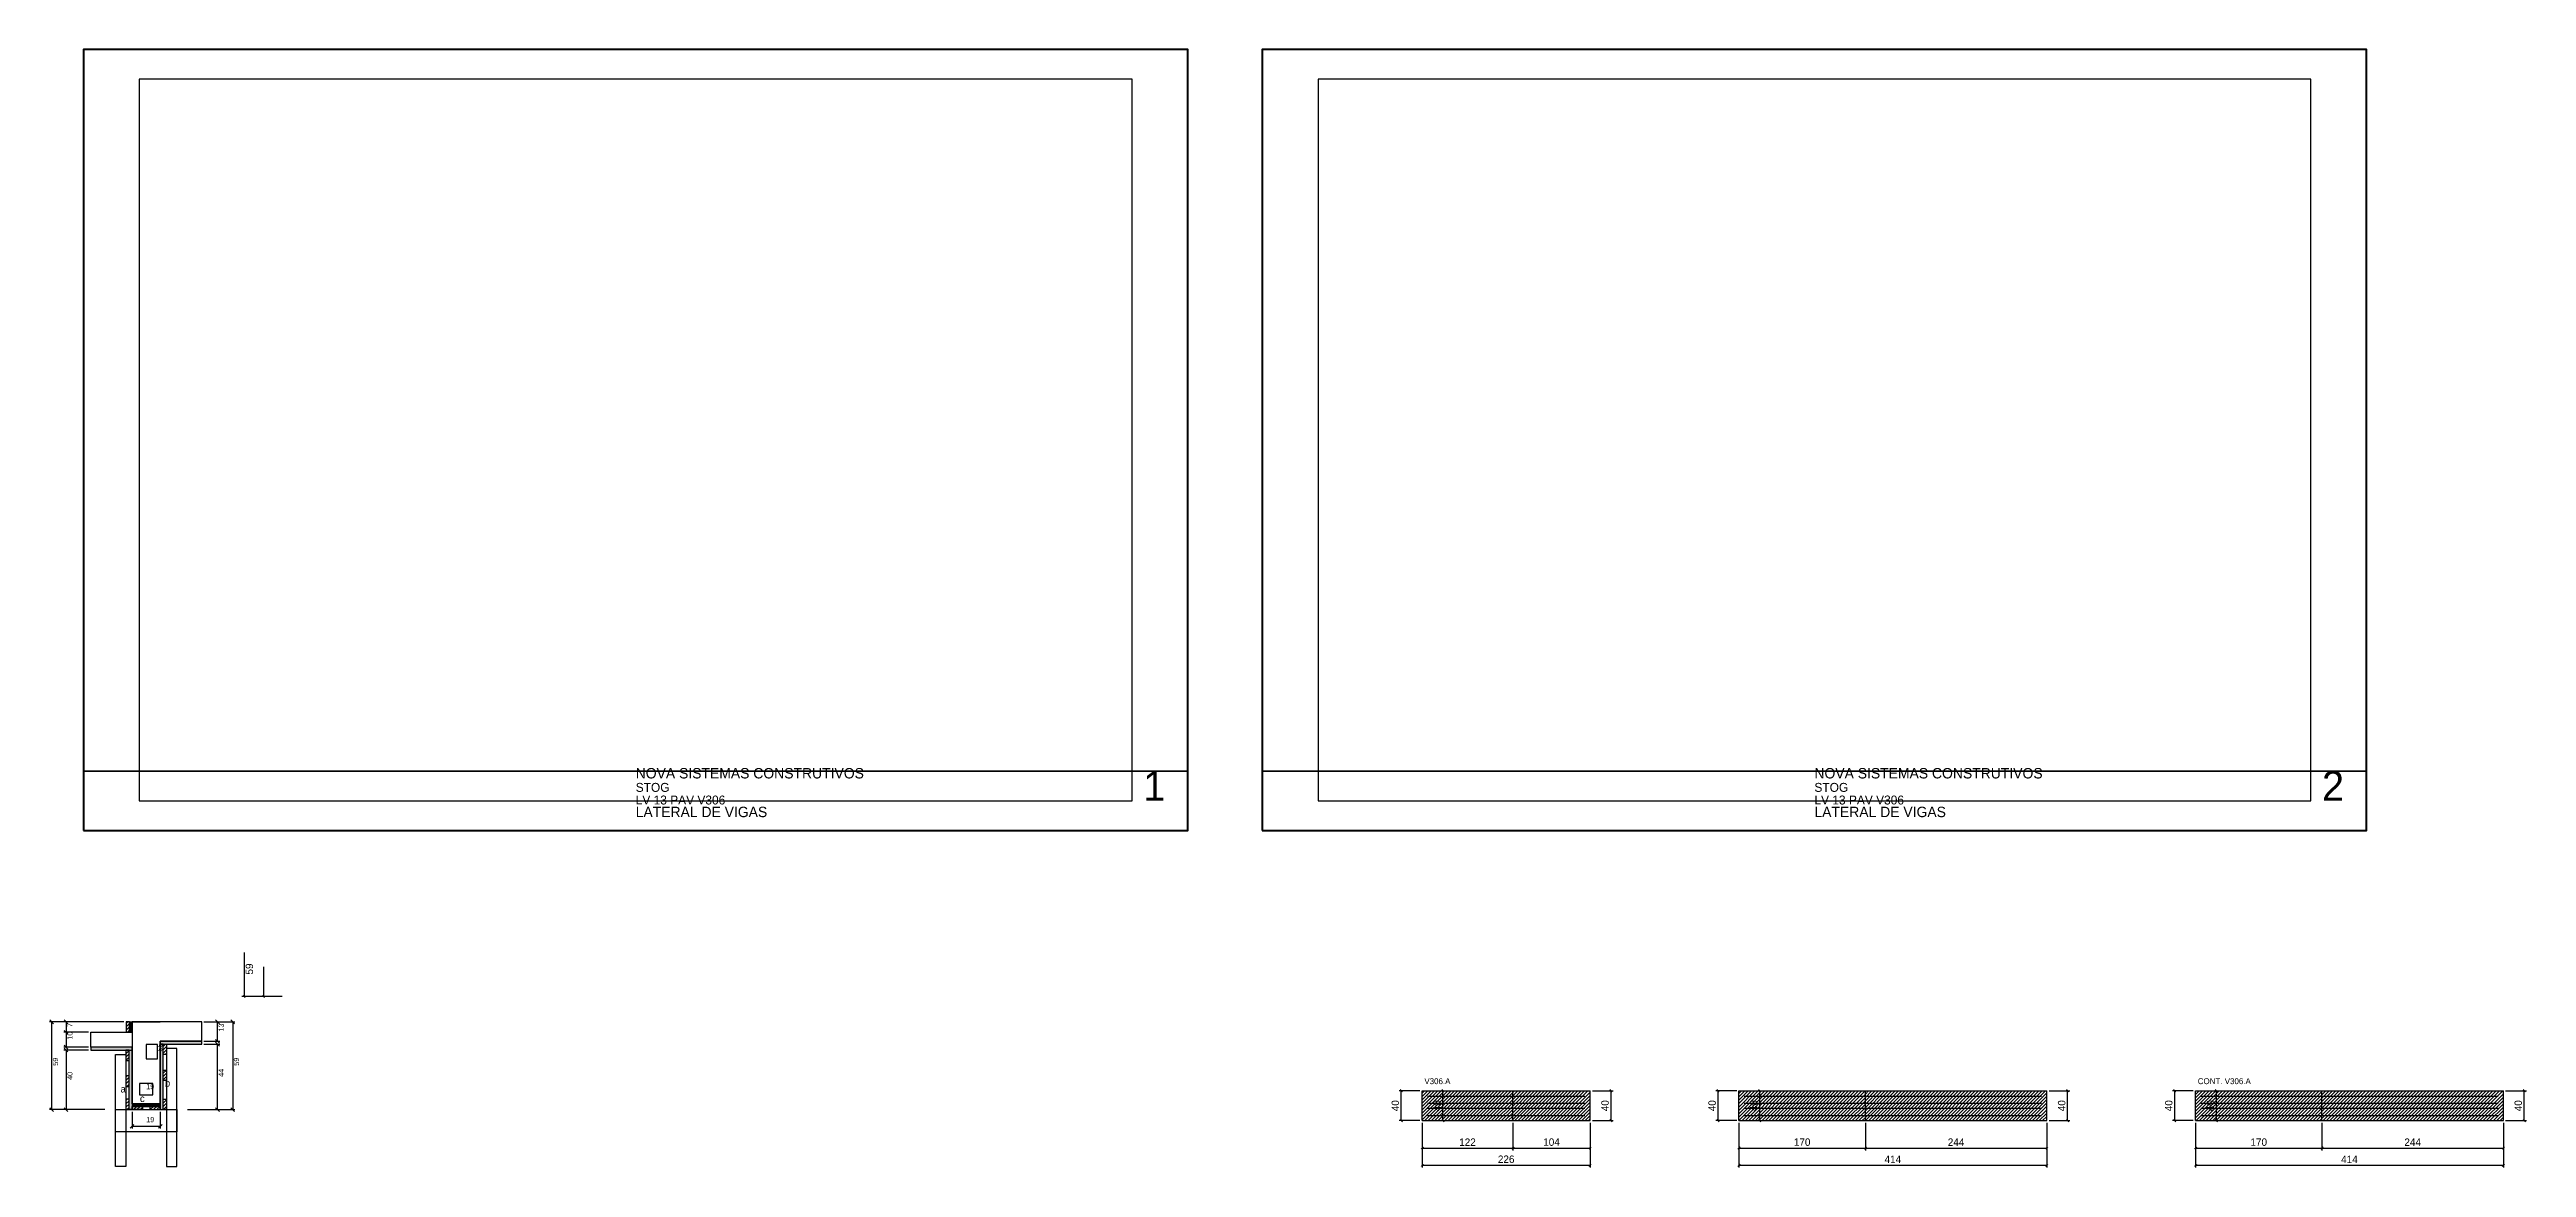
# Model space of a CAD drawing. Extents: x -9000 to 6804, y -257 to 1250.
# Drawn here: x -46 to 3285, y -253 to 1250 of the extents above; entities that cross this region are included whole.
import ezdxf

# ---------------------------------------------------------------- set-up
doc = ezdxf.new("R2010")
doc.units = 0
for name, color, linetype in [('CARIMBO', 255, 'Continuous'), ('CONCRETO', 251, 'Continuous'), ('COTA', 241, 'Continuous'), ('Cota Seção (2x)', 241, 'Continuous'), ('detalhes', 7, 'Continuous'), ('Folhas', 255, 'Continuous'), ('Hachura', 251, 'Continuous'), ('Madeira', 126, 'Continuous'), ('NOMENCLATURA', 7, 'Continuous'), ('Painéis', 200, 'Continuous'), ('Reaproveitamento', 251, 'Continuous'), ('SARR_2.2x7', 40, 'Continuous'), ('SARR_3.5x7', 81, 'Continuous')]:
    doc.layers.add(name, color=color, linetype=linetype)
doc.dimstyles.new('PAINEL', dxfattribs={"dimtxt": 10, "dimasz": 3, "dimexe": 3, "dimexo": 3, "dimgap": 3, "dimtad": 1, "dimblk": 'OBLIQUE', "dimblk1": 'OBLIQUE', "dimcen": 2.5, "dimclrd": 4, "dimclre": 4, "dimclrt": 240, "dimazin": 3, "dimtfac": 1, "dimtmove": 0, "dimatfit": 3})

# ---------------------------------------------------------------- blocks, each defined once
blk = doc.blocks.new('_OBLIQUE')
at = {"color": 0, "linetype": 'BYBLOCK'}
blk.add_line((-0.5, -0.5), (0.5, 0.5), dxfattribs=at)

msp = doc.modelspace()

# ---------------------------------------------------------------- hatches: boundary and pattern name
at = {"layer": 'Hachura'}
h = msp.add_hatch(dxfattribs=at)
h.set_pattern_fill('ANSI31')
h.paths.add_polyline_path([(57.25, -71.25), (61.65, -71.25), (61.65, -57.25), (57.25, -57.25), (57.25, -71.25)])
h = msp.add_hatch(color=7, dxfattribs=at)
h.dxf.hatch_style = 1
h.paths.add_polyline_path([(61.65, -57.25), (65.25, -57.25), (65.25, -71.25), (61.65, -71.25), (61.65, -57.25)])
h = msp.add_hatch(color=7, dxfattribs=at)
h.dxf.hatch_style = 1
h.paths.add_polyline_path([(65.25, -95.25), (65.25, -91.25), (9.65, -91.25), (9.65, -95.25), (65.25, -95.25)])
h = msp.add_hatch(dxfattribs=at)
h.set_pattern_fill('ANSI31')
h.paths.add_polyline_path([(56.85, -109.25), (61.25, -109.25), (61.25, -95.25), (56.85, -95.25), (56.85, -109.25)])
h = msp.add_hatch(color=7, dxfattribs=at)
h.dxf.hatch_style = 1
h.paths.add_polyline_path([(65.25, -95.25), (61.25, -95.25), (61.25, -175.25), (65.25, -175.25), (65.25, -95.25)])
h = msp.add_hatch(color=7, dxfattribs=at)
h.dxf.hatch_style = 1
h.paths.add_polyline_path([(158.85, -87.25), (158.85, -83.25), (103.25, -83.25), (103.25, -87.25), (158.85, -87.25)])
h = msp.add_hatch(color=7, dxfattribs=at)
h.dxf.hatch_style = 1
h.paths.add_polyline_path([(107.25, -87.25), (103.25, -87.25), (103.25, -175.25), (107.25, -175.25), (107.25, -87.25)])
h = msp.add_hatch(dxfattribs=at)
h.set_pattern_fill('ANSI31')
h.paths.add_polyline_path([(111.65, -101.25), (107.25, -101.25), (107.25, -87.25), (111.65, -87.25), (111.65, -101.25)])
h = msp.add_hatch(dxfattribs=at)
h.set_pattern_fill('ANSI31')
h.paths.add_polyline_path([(56.85, -144.033), (61.25, -144.033), (61.25, -130.033), (56.85, -130.033), (56.85, -144.033)])
h = msp.add_hatch(dxfattribs=at)
h.set_pattern_fill('ANSI31')
h.paths.add_polyline_path([(111.65, -136.033), (107.25, -136.033), (107.25, -122.033), (111.65, -122.033), (111.65, -136.033)])
h = msp.add_hatch(dxfattribs=at)
h.set_pattern_fill('ANSI31')
h.paths.add_polyline_path([(56.85, -175.25), (61.25, -175.25), (61.25, -161.25), (56.85, -161.25), (56.85, -175.25)])
h = msp.add_hatch(dxfattribs=at)
h.set_pattern_fill('ANSI31')
h.paths.add_polyline_path([(111.65, -175.25), (107.25, -175.25), (107.25, -161.25), (111.65, -161.25), (111.65, -175.25)])
h = msp.add_hatch(color=7, dxfattribs=at)
h.dxf.hatch_style = 1
h.paths.add_polyline_path([(103.25, -170.85), (103.25, -167.25), (65.25, -167.25), (65.25, -170.85), (103.25, -170.85)])
h = msp.add_hatch(dxfattribs=at)
h.set_pattern_fill('ANSI31')
h.paths.add_polyline_path([(65.25, -175.25), (65.25, -170.85), (79.25, -170.85), (79.25, -175.25), (65.25, -175.25)])
h = msp.add_hatch(dxfattribs=at)
h.set_pattern_fill('ANSI31')
h.paths.add_polyline_path([(103.25, -175.25), (103.25, -170.85), (89.25, -170.85), (89.25, -175.25), (103.25, -175.25)])
at = {"layer": 'Reaproveitamento'}
h = msp.add_hatch(dxfattribs=at)
h.set_pattern_fill('ANSI31')
h.paths.add_polyline_path([(1800, -190), (1922, -190), (1922, -150.2), (1800, -150.2)])
h = msp.add_hatch(dxfattribs=at)
h.set_pattern_fill('ANSI31')
h.paths.add_polyline_path([(1922, -190), (2026, -190), (2026, -150.2), (1922, -150.2)])
h = msp.add_hatch(dxfattribs=at)
h.set_pattern_fill('ANSI31')
h.paths.add_polyline_path([(2226, -190), (2396, -190), (2396, -150.2), (2226, -150.2)])
h = msp.add_hatch(dxfattribs=at)
h.set_pattern_fill('ANSI31')
h.paths.add_polyline_path([(2396, -190), (2640, -190), (2640, -150.2), (2396, -150.2)])
h = msp.add_hatch(dxfattribs=at)
h.set_pattern_fill('ANSI31')
h.paths.add_polyline_path([(2840, -190), (3010, -190), (3010, -150.2), (2840, -150.2)])
h = msp.add_hatch(dxfattribs=at)
h.set_pattern_fill('ANSI31')
h.paths.add_polyline_path([(3010, -190), (3254, -190), (3254, -150.2), (3010, -150.2)])

# ---------------------------------------------------------------- linework, layer by layer
at = {"layer": 'CARIMBO', "lineweight": 35}
for p, q in [((0, 280), (1485, 280)), ((1585, 280), (3070, 280))]:
    msp.add_line(p, q, dxfattribs=at)
at = {"layer": 'CONCRETO', "color": 251}
msp.add_lwpolyline([(103.25, -87.25), (103.25, -167.25), (65.25, -167.25), (65.25, -91.25), (9.65, -91.25), (9.65, -71.25), (65.25, -71.25), (65.25, -57.25), (103.25, -57.25)], dxfattribs=at)
msp.add_lwpolyline([(158.85, -83.25), (158.85, -57.25), (103.25, -57.25), (103.25, -57.25), (65.25, -57.25), (65.25, -167.25), (103.25, -167.25), (103.25, -83.25)], close=True, dxfattribs=at)
at = {"layer": 'COTA', "color": 4}
for p, q in [((216.057, 35.871), (216.057, -23.129)), ((241.989, 16.871), (241.989, -23.129)), ((266.935, -23.129), (213.057, -23.129)), ((266.935, -23.129), (238.989, -23.129)), ((54.25, -57.25), (-45.727, -57.25)), ((-42.727, -175.25), (-42.727, -57.25)), ((54.25, -57.25), (-26.407, -57.25)), ((-23.407, -57.25), (-23.407, -71.25)), ((161.85, -57.25), (183.122, -57.25)), ((161.85, -57.25), (203.616, -57.25)), ((180.122, -83.25), (180.122, -57.25)), ((200.616, -57.25), (200.616, -175.25)), ((6.65, -71.25), (-26.407, -71.25)), ((6.65, -71.25), (-26.407, -71.25)), ((6.65, -91.25), (-26.407, -91.25)), ((6.65, -95.25), (-26.407, -95.25)), ((-23.407, -71.25), (-23.407, -91.25)), ((-23.407, -95.25), (-23.407, -175.25)), ((161.85, -83.25), (183.122, -83.25)), ((161.85, -87.25), (183.122, -87.25)), ((180.122, -175.25), (180.122, -87.25)), ((28.65, -175.25), (-45.727, -175.25)), ((28.65, -175.25), (-26.407, -175.25)), ((65.25, -178.25), (65.25, -200.674)), ((65.25, -197.674), (103.25, -197.674)), ((103.25, -178.25), (103.25, -200.674)), ((139.85, -175.25), (183.122, -175.25)), ((164.486, -175.25), (203.616, -175.25))]:
    msp.add_line(p, q, dxfattribs=at)
at = {"layer": 'COTA'}
for p, q in [((214.557, -21.629), (217.557, -24.629)), ((240.489, -21.629), (243.489, -24.629))]:
    msp.add_line(p, q, dxfattribs=at)
for points in [[(-40.227, -59.75), (-45.227, -54.75)], [(-20.907, -59.75), (-25.907, -54.75)], [(182.622, -59.75), (177.622, -54.75)], [(203.116, -59.75), (198.116, -54.75)], [(-20.907, -73.75), (-25.907, -68.75)], [(-25.907, -68.75), (-20.907, -73.75)], [(-25.907, -88.75), (-20.907, -93.75)], [(-20.907, -97.75), (-25.907, -92.75)], [(177.622, -80.75), (182.622, -85.75)], [(182.622, -89.75), (177.622, -84.75)], [(-45.227, -172.75), (-40.227, -177.75)], [(-25.907, -172.75), (-20.907, -177.75)], [(67.75, -195.174), (62.75, -200.174)], [(100.75, -200.174), (105.75, -195.174)], [(177.622, -172.75), (182.622, -177.75)], [(198.116, -172.75), (203.116, -177.75)]]:
    msp.add_lwpolyline(points, dxfattribs=at)
at = {"layer": 'Cota Seção (2x)', "color": 180}
for p, q in [((99.25, -87.583), (84.25, -87.583)), ((84.25, -87.583), (84.25, -106.917)), ((99.25, -106.917), (99.25, -87.583)), ((84.25, -106.917), (99.25, -106.917)), ((93.25, -140.25), (75.25, -140.25)), ((75.25, -140.25), (75.25, -155.25)), ((75.25, -155.25), (93.25, -155.25)), ((93.25, -155.25), (93.25, -140.25))]:
    msp.add_line(p, q, dxfattribs=at)
at = {"layer": 'Folhas', "lineweight": 50}
for points in [[(0, 200), (1485, 200), (1485, 1250), (0, 1250)], [(1585, 200), (3070, 200), (3070, 1250), (1585, 1250)]]:
    msp.add_lwpolyline(points, close=True, dxfattribs=at)
at = {"layer": 'Folhas', "lineweight": 25}
for points in [[(75, 240), (1410, 240), (1410, 1210), (75, 1210)], [(1660, 240), (2995, 240), (2995, 1210), (1660, 1210)]]:
    msp.add_lwpolyline(points, close=True, dxfattribs=at)
at = {"layer": 'Madeira', "color": 126}
for points in [[(57.25, -71.25), (61.65, -71.25), (61.65, -57.25), (57.25, -57.25)], [(56.85, -109.25), (61.25, -109.25), (61.25, -95.25), (56.85, -95.25)], [(111.65, -101.25), (107.25, -101.25), (107.25, -87.25), (111.65, -87.25)], [(56.85, -144.033), (61.25, -144.033), (61.25, -130.033), (56.85, -130.033)], [(111.65, -136.033), (107.25, -136.033), (107.25, -122.033), (111.65, -122.033)], [(56.85, -175.25), (61.25, -175.25), (61.25, -161.25), (56.85, -161.25)], [(111.65, -175.25), (107.25, -175.25), (107.25, -161.25), (111.65, -161.25)], [(65.25, -175.25), (65.25, -170.85), (79.25, -170.85), (79.25, -175.25)], [(103.25, -175.25), (103.25, -170.85), (89.25, -170.85), (89.25, -175.25)]]:
    msp.add_lwpolyline(points, close=True, dxfattribs=at)
at = {"layer": 'Painéis'}
for p, q in [((1800, -150), (1922, -150)), ((1800, -190), (1800, -150)), ((1922, -190), (1922, -150)), ((1922, -190), (1922, -150)), ((1922, -150), (2026, -150)), ((1922, -190), (1922, -150)), ((2026, -190), (2026, -150)), ((2226, -150), (2396, -150)), ((2226, -190), (2226, -150)), ((2396, -190), (2396, -150)), ((2396, -190), (2396, -150)), ((2396, -150), (2640, -150)), ((2396, -190), (2396, -150)), ((2640, -190), (2640, -150)), ((2840, -150), (3010, -150)), ((2840, -190), (2840, -150)), ((3010, -190), (3010, -150)), ((3010, -190), (3010, -150)), ((3010, -150), (3254, -150)), ((3010, -190), (3010, -150)), ((3254, -190), (3254, -150)), ((1800, -190), (1922, -190)), ((1922, -190), (2026, -190)), ((2226, -190), (2396, -190)), ((2396, -190), (2640, -190)), ((2840, -190), (3010, -190)), ((3010, -190), (3254, -190))]:
    msp.add_line(p, q, dxfattribs=at)
at = {"layer": 'Painéis', "color": 200}
for points in [[(61.65, -57.25), (65.25, -57.25), (65.25, -71.25), (61.65, -71.25)], [(65.25, -95.25), (65.25, -91.25), (9.65, -91.25), (9.65, -95.25)], [(61.25, -95.25), (65.25, -95.25), (65.25, -175.25), (61.25, -175.25)], [(158.85, -87.25), (158.85, -83.25), (103.25, -83.25), (103.25, -87.25)], [(107.25, -87.25), (103.25, -87.25), (103.25, -175.25), (107.25, -175.25)], [(103.25, -170.85), (103.25, -167.25), (65.25, -167.25), (65.25, -170.85)]]:
    msp.add_lwpolyline(points, close=True, dxfattribs=at)
at = {"layer": 'SARR_2.2x7'}
for points in [[(1807, -157), (1922, -157)], [(1807, -157), (1922, -157)], [(1807, -166.5), (1922, -166.5)], [(1807, -166.5), (1922, -166.5)], [(1922, -157), (2019, -157)], [(1922, -157), (2019, -157)], [(1922, -166.5), (2019, -166.5)], [(1922, -166.5), (2019, -166.5)], [(2233, -157), (2396, -157)], [(2233, -157), (2396, -157)], [(2233, -166.5), (2396, -166.5)], [(2233, -166.5), (2396, -166.5)], [(2396, -157), (2633, -157)], [(2396, -157), (2633, -157)], [(2396, -166.5), (2633, -166.5)], [(2396, -166.5), (2633, -166.5)], [(2847, -157), (3010, -157)], [(2847, -157), (3010, -157)], [(2847, -166.5), (3010, -166.5)], [(2847, -166.5), (3010, -166.5)], [(3010, -157), (3247, -157)], [(3010, -157), (3247, -157)], [(3010, -166.5), (3247, -166.5)], [(3010, -166.5), (3247, -166.5)], [(1807, -173.5), (1922, -173.5)], [(1807, -173.5), (1922, -173.5)], [(1807, -183), (1922, -183)], [(1807, -183), (1922, -183)], [(1922, -173.5), (2019, -173.5)], [(1922, -173.5), (2019, -173.5)], [(1922, -183), (2019, -183)], [(1922, -183), (2019, -183)], [(2233, -173.5), (2396, -173.5)], [(2233, -173.5), (2396, -173.5)], [(2233, -183), (2396, -183)], [(2233, -183), (2396, -183)], [(2396, -173.5), (2633, -173.5)], [(2396, -173.5), (2633, -173.5)], [(2396, -183), (2633, -183)], [(2396, -183), (2633, -183)], [(2847, -173.5), (3010, -173.5)], [(2847, -173.5), (3010, -173.5)], [(2847, -183), (3010, -183)], [(2847, -183), (3010, -183)], [(3010, -173.5), (3247, -173.5)], [(3010, -173.5), (3247, -173.5)], [(3010, -183), (3247, -183)], [(3010, -183), (3247, -183)]]:
    msp.add_lwpolyline(points, dxfattribs=at)
at = {"layer": 'SARR_3.5x7', "color": 81}
for points in [[(125.65, -93.25), (111.65, -93.25), (111.65, -251.728), (125.65, -251.728)], [(42.85, -101.25), (56.85, -101.25), (56.85, -251.728), (42.85, -251.728)], [(42.85, -175.25), (125.65, -175.25), (125.65, -205.308), (42.85, -205.308)]]:
    msp.add_lwpolyline(points, close=True, dxfattribs=at)

# ---------------------------------------------------------------- texts
at = {"layer": 'CARIMBO'}
for s, height, p in [('NOVA SISTEMAS CONSTRUTIVOS', 14, (742.5, 270)), ('1', 40, (1425, 240)), ('NOVA SISTEMAS CONSTRUTIVOS', 14, (2327.5, 270)), ('2', 40, (3010, 240)), ('STOG', 12, (742.5, 252)), ('LV 13 PAV V306', 12, (742.5, 235)), ('STOG', 12, (2327.5, 252)), ('LV 13 PAV V306', 12, (2327.5, 235)), ('LATERAL DE VIGAS', 14, (742.5, 218)), ('LATERAL DE VIGAS', 14, (2327.5, 218))]:
    msp.add_text(s, height=height, dxfattribs=at).set_placement(p)
at = {"layer": 'COTA', "color": 240}
msp.add_text('59', height=10, rotation=90, dxfattribs=at).set_placement((227.918, 6.371))
at = {"layer": 'COTA', "color": 1}
for s, p in [('7', (-14.907, -64.25)), ('13', (188.622, -70.25)), ('10', (-14.907, -81.25)), ('59', (-34.227, -116.25)), ('40', (-14.907, -135.25)), ('44', (188.622, -131.25)), ('59', (209.116, -116.25))]:
    msp.add_text(s, height=7, rotation=90, dxfattribs=at).set_placement(p)
msp.add_text('19', height=7, dxfattribs=at).set_placement((84.25, -192.174))
at = {"layer": 'Cota Seção (2x)', "color": 1}
msp.add_text('55', height=7, rotation=90, dxfattribs=at).set_placement((105.75, -97.25))
msp.add_text('19', height=7, dxfattribs=at).set_placement((84.25, -147.75))
at = {"layer": 'detalhes', "color": 4}
for s, p in [('a', (49.619, -152.205)), ('c', (75.85, -165.014)), ('b', (109.343, -144.235))]:
    msp.add_text(s, height=9.6, dxfattribs=at).set_placement(p)
at = {"layer": 'NOMENCLATURA'}
for s, p in [('V306.A', (1803, -141)), ('CONT. V306.A', (2843, -141))]:
    msp.add_text(s, height=8, dxfattribs=at).set_placement(p)

# ---------------------------------------------------------------- dimensions: what is measured, and where the dimension line sits
at = {"layer": 'COTA'}
for base, p1, p2 in [((1772, -190), (1800, -190), (1800, -150)), ((1828, -190), (1800, -190), (1800, -150)), ((2054, -190), (2026, -190), (2026, -150)), ((2054, -190), (2026, -190), (2026, -150)), ((2198, -190), (2226, -190), (2226, -150)), ((2254, -190), (2226, -190), (2226, -150)), ((2668, -190), (2640, -190), (2640, -150)), ((2668, -190), (2640, -190), (2640, -150)), ((2812, -190), (2840, -190), (2840, -150)), ((2868, -190), (2840, -190), (2840, -150)), ((3282, -190), (3254, -190), (3254, -150)), ((3282, -190), (3254, -190), (3254, -150))]:
    msp.add_linear_dim(base=base, p1=p1, p2=p2, angle=90, dimstyle='PAINEL', dxfattribs=at).render()
for base, p1, p2 in [((1800, -227), (1800, -190), (1922, -190)), ((1800, -250), (1800, -190), (2026, -190)), ((1922, -227), (1922, -190), (2026, -190)), ((2226, -227), (2226, -190), (2396, -190)), ((2226, -250), (2226, -190), (2640, -190)), ((2396, -227), (2396, -190), (2640, -190)), ((2840, -227), (2840, -190), (3010, -190)), ((2840, -250), (2840, -190), (3254, -190)), ((3010, -227), (3010, -190), (3254, -190))]:
    msp.add_linear_dim(base=base, p1=p1, p2=p2, dimstyle='PAINEL', dxfattribs=at).render()

doc.saveas('drawing.dxf')
